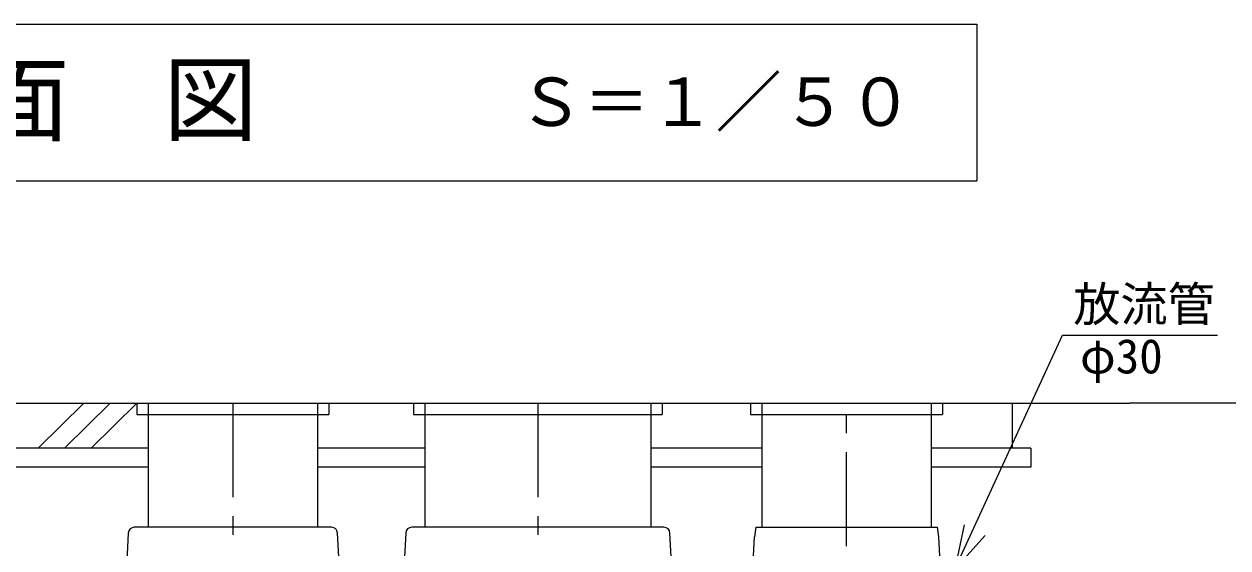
# Model space of a CAD drawing. Units: millimetres, scale not verified. Extents: x -14850 to 14850, y -10500 to 10500.
# Drawn here: x -9637 to -6438, y -3308 to -1916 of the extents above; entities that cross this region are included whole.
import ezdxf
from ezdxf.enums import TextEntityAlignment as Align

# ---------------------------------------------------------------- set-up
doc = ezdxf.new("R2010")
doc.units = ezdxf.units.MM
doc.header["$LTSCALE"] = 50
doc.linetypes.add('CHAIN1', pattern=[8, 5, -1, 1, -1])
for name, color, linetype, lineweight in [('0-0_機器', 3, 'Continuous', 25), ('0-1_空気管', 3, 'Continuous', 25), ('0-2_水管', 3, 'Continuous', 25), ('0-5_製作', 5, 'Continuous', 25)]:
    doc.layers.add(name, color=color, linetype=linetype, lineweight=lineweight)
doc.styles.add('ＭＳ ゴシック', font='')
doc.styles.get('ＭＳ ゴシック').set_extended_font_data('MS Gothic')

msp = doc.modelspace()

# ---------------------------------------------------------------- linework, layer by layer
at = {"layer": '0-0_機器', "color": 2}
for p, q in [((-10861.74, -2923.08), (-6700.2, -2923.08)), ((-9599.48, -3043.08), (-9478.15, -2923.08)), ((-9528.77, -3043.08), (-9407.44, -2923.08)), ((-9458.06, -3043.08), (-9336.73, -2923.08)), ((-9336.73, -2923.08), (-9336.73, -2953.08)), ((-9306.73, -2923.08), (-9306.73, -3253.08)), ((-8856.73, -2923.08), (-8856.73, -3253.08)), ((-8826.73, -2923.08), (-8826.73, -2953.08)), ((-8571.73, -2923.08), (-8571.73, -3253.08)), ((-7971.73, -2923.08), (-7971.73, -3253.08)), ((-7941.73, -2923.08), (-7941.73, -2953.08)), ((-7706.73, -2923.08), (-7706.73, -2953.08)), ((-7676.73, -2923.08), (-7676.73, -3253.08)), ((-7226.73, -2923.08), (-7226.73, -3253.08)), ((-7196.73, -2923.08), (-7196.73, -2953.08)), ((-7011.73, -2923.08), (-7011.73, -3043.08)), ((-9336.73, -2953.08), (-8826.73, -2953.08)), ((-7706.73, -2953.08), (-7196.73, -2953.08)), ((-9306.73, -3043.08), (-9696.73, -3043.08)), ((-8571.73, -3043.08), (-8856.73, -3043.08)), ((-7676.73, -3043.08), (-7971.73, -3043.08)), ((-6961.73, -3043.08), (-7226.73, -3043.08)), ((-6961.73, -3043.08), (-6961.73, -3093.08)), ((-9306.73, -3093.08), (-9696.73, -3093.08)), ((-8571.73, -3093.08), (-8856.73, -3093.08)), ((-7676.73, -3093.08), (-7971.73, -3093.08)), ((-6961.73, -3093.08), (-7226.73, -3093.08))]:
    msp.add_line(p, q, dxfattribs=at)
at = {"layer": '0-0_機器', "linetype": 'CHAIN1'}
msp.add_line((-7451.73, -3303.08), (-7451.73, -2923.08), dxfattribs=at)
at = {"layer": '0-0_機器'}
for p, q in [((-7692.73, -3253.08), (-7695.91, -3278.52)), ((-7692.73, -3253.08), (-7210.73, -3253.08)), ((-7210.73, -3253.08), (-7207.55, -3278.52)), ((-7709.04, -3529.08), (-7695.91, -3278.52)), ((-7207.55, -3278.52), (-7194.42, -3529.08))]:
    msp.add_line(p, q, dxfattribs=at)
for points in [[(-7163.58, -3364.08), (-6877.36, -2742.85), (-6466.01, -2742.85)], [(-7138.9, -3246.64), (-7163.58, -3364.08), (-7083.49, -3274.71)]]:
    msp.add_lwpolyline(points, dxfattribs=at)
at = {"layer": '0-0_機器', "color": 2}
msp.add_lwpolyline([(-8601.73, -2923.08), (-8601.73, -2953.08), (-7941.73, -2953.08)], dxfattribs=at)
at = {"layer": '0-1_空気管', "linetype": 'CHAIN1'}
for p, q in [((-9081.73, -2923.08), (-9081.73, -3303.08)), ((-8271.73, -2923.08), (-8271.73, -3303.08))]:
    msp.add_line(p, q, dxfattribs=at)
at = {"layer": '0-1_空気管'}
for p, q in [((-8819.72, -3253.08), (-9343.74, -3253.08)), ((-7936.72, -3253.08), (-8606.74, -3253.08)), ((-9359.72, -3268.24), (-9366.91, -3405.38)), ((-8795.06, -3433.81), (-8803.74, -3268.24)), ((-8622.72, -3268.24), (-8629.91, -3405.38)), ((-7913.55, -3405.38), (-7920.74, -3268.24))]:
    msp.add_line(p, q, dxfattribs=at)
for centre, start, end in [((-9343.74, -3269.08), 90, 177), ((-8819.72, -3269.08), 3, 90), ((-8606.74, -3269.08), 90, 177), ((-7936.72, -3269.08), 3, 90)]:
    msp.add_arc(centre, 16, start, end, dxfattribs=at)
at = {"layer": '0-2_水管'}
for p, q in [((-10438.4, -1915.74), (-7105.06, -1915.74)), ((-7105.06, -1915.74), (-7105.06, -2332.41)), ((-10438.4, -2332.41), (-7105.06, -2332.41))]:
    msp.add_line(p, q, dxfattribs=at)
at = {"layer": '0-5_製作', "color": 2}
msp.add_line((-5820.29, -2923.08), (-6700.2, -2923.08), dxfattribs=at)

# ---------------------------------------------------------------- texts
at = {"layer": '0-0_機器', "color": 4, "style": 'ＭＳ ゴシック'}
for s, p in [('\u3000放流管\u3000', (-6974.23, -2733.22)), ('\u3000φ30', (-6956.52, -2871.71))]:
    msp.add_text(s, height=91.79, dxfattribs=at).set_placement(p, align=Align.BOTTOM_LEFT)
at = {"layer": '0-2_水管', "color": 4, "style": 'ＭＳ ゴシック'}
for s, height, p in [('平\u3000面\u3000図', 183.3, (-10266.26, -2262.56)), ('Ｓ＝１／５０', 128.4, (-8324.84, -2224.86))]:
    msp.add_text(s, height=height, dxfattribs=at).set_placement(p, align=Align.BOTTOM_LEFT)

doc.saveas('drawing.dxf')
